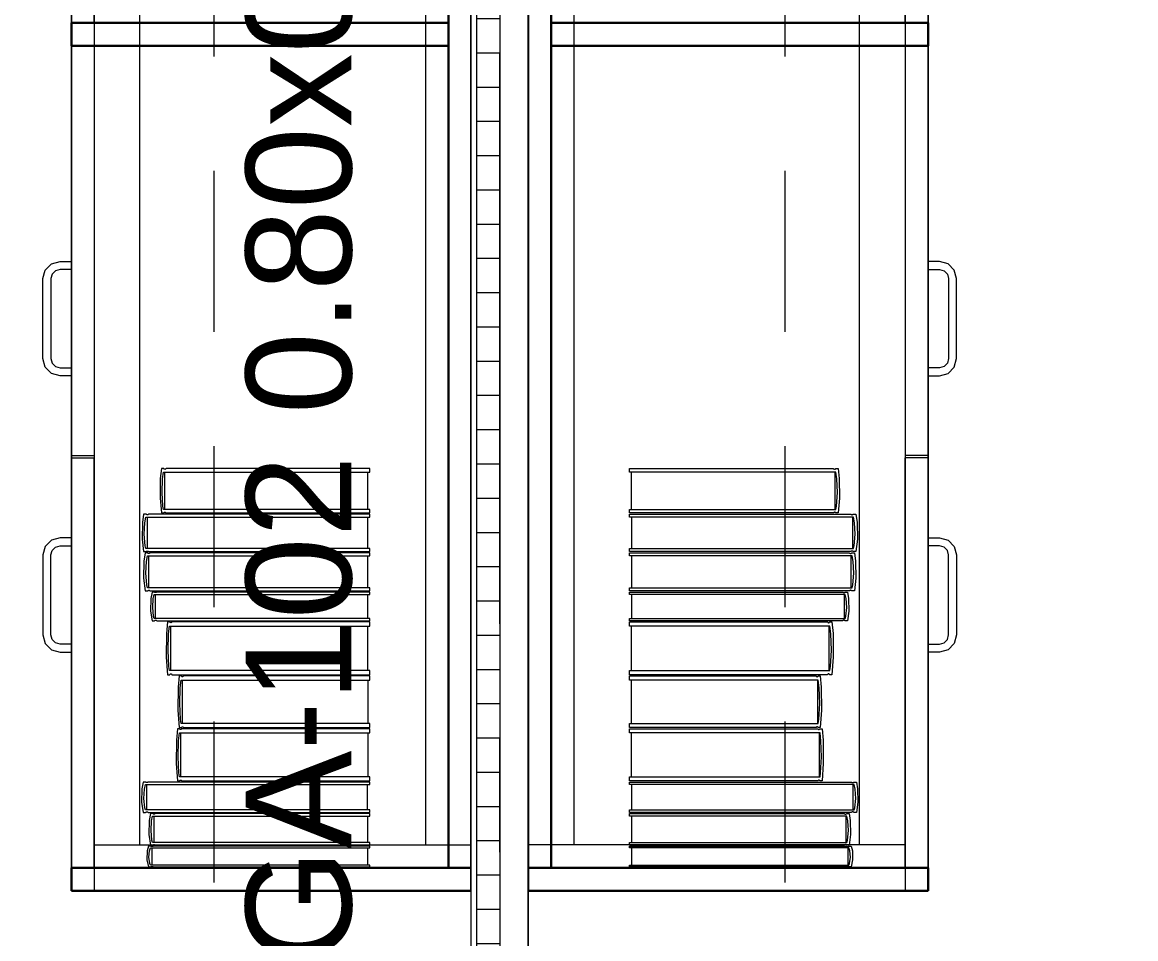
# Model space of a CAD drawing. Header units: inches. Extents: x -19 to 5698, y -728 to 92.
# Drawn here: x 399.902 to 400.877, y 8.374 to 9.177 of the extents above; entities that cross this region are included whole.
import ezdxf

# ---------------------------------------------------------------- set-up
doc = ezdxf.new("R2010")
doc.units = ezdxf.units.IN
doc.header["$MEASUREMENT"] = 0
doc.set_wipeout_variables(frame=1)
for name, pattern in [('Hidden Line', [0.195611, 0.141111, -0.0545]), ('Punto & Raya', [0.65, 0.5, -0.075, 0, -0.075]), ('Wipeout_Contour', [1, 0, -1])]:
    doc.linetypes.add(name, pattern=pattern)
doc.layers.get('0').update_dxf_attribs({"color": 61})
for name, color, linetype in [('02 _ ARQ _ ALB _ Ejes Generales', 251, 'Continuous'), ('02 _ ARQ _ ZON _ Espacio.3D', 7, 'Continuous'), ('08 _ STR _ EXT _ 09 Vigas', 251, 'Continuous'), ('Acabado - Muros', 7, 'Continuous'), ('Interior - Mobiliario', 7, 'Continuous'), ('Notas - Etiquetas', 7, 'Continuous')]:
    doc.layers.add(name, color=color, linetype=linetype)
doc.styles.add('Estilo_Generado_4', font='swisse.ttf')
doc.dimstyles.new('Estilo_Generado__8', dxfattribs={"dimtxt": 0.18, "dimasz": 0.0912, "dimexe": 0.18, "dimexo": 0.0625, "dimgap": 0, "dimtad": 0, "dimtih": 1, "dimtoh": 1, "dimdec": 4, "dimzin": 0, "dimdsep": 46, "dimcen": 0.09, "dimadec": 0, "dimazin": 0, "dimtfac": 1, "dimtdec": 4, "dimtmove": 0, "dimatfit": 3, "dimldrblk": 'ARROWHEAD_5', "dimfxl": 1, "dimtolj": 1, "dimtzin": 0, "dimarcsym": 0})

# ---------------------------------------------------------------- blocks, each defined once
blk = doc.blocks.new('ARROWHEAD_5')
at = {"linetype": 'Continuous', "lineweight": 0}
blk.add_hatch(color=0, dxfattribs=at).paths.add_polyline_path([(-1, 0.2679), (0, 0), (-1, -0.2679)])
at = {"color": 0, "linetype": 'Continuous', "lineweight": 0}
blk.add_line((0, 0), (-1, 0), dxfattribs=at)

msp = doc.modelspace()

# ---------------------------------------------------------------- linework, layer by layer
at = {"layer": '02 _ ARQ _ ZON _ Espacio.3D', "color": 254, "linetype": 'Continuous', "lineweight": 0, "flags": 128}
for points in [[(400.07004, 7.35094), (400.07006, 8.1), (400.29503, 8.1), (400.29503, 16.5), (400.07006, 16.5), (400.07003, 17.35), (394.17005, 17.3498), (394.17005, 16.90015), (393.57006, 16.9), (393.57005, 16.29989), (393.12005, 16.29989), (393.12005, 15.4), (394.32004, 15.4), (394.32008, 7.7), (396.82566, 7.70001), (396.82566, 7.35)], [(407.07006, 7.7), (407.06968, 17.15), (400.57006, 17.15), (400.57006, 16.5), (400.34503, 16.5), (400.34503, 8.1), (400.57006, 8.1), (400.57006, 7.7), (400.97006, 7.7), (400.97004, 7.35094), (406.87006, 7.35), (406.87006, 7.7)]]:
    msp.add_lwpolyline(points, close=True, dxfattribs=at)
at = {"layer": 'Interior - Mobiliario', "color": 175, "linetype": 'Continuous', "lineweight": 13}
for p, q in [((399.96503, 9.89623), (399.96503, 8.43623)), ((400.27503, 8.43623), (400.27503, 9.89623)), ((400.36503, 8.43623), (400.36503, 9.89623)), ((400.67503, 9.89623), (400.67503, 8.43623)), ((399.92003, 8.95223), (399.92204, 8.95973)), ((399.92204, 8.95973), (399.92753, 8.96522)), ((399.92753, 8.96522), (399.93503, 8.96723)), ((399.93103, 8.95915), (399.9281, 8.95623)), ((399.93503, 8.96023), (399.93103, 8.95915)), ((399.93503, 8.96723), (399.94503, 8.96723)), ((399.94503, 8.96023), (399.93503, 8.96023)), ((399.94503, 8.96723), (399.94503, 8.96023)), ((400.70503, 8.96723), (400.69503, 8.96723)), ((400.69503, 8.96723), (400.69503, 8.96023)), ((400.69503, 8.96023), (400.70503, 8.96023)), ((400.71253, 8.96522), (400.70503, 8.96723)), ((400.70503, 8.96023), (400.70903, 8.95915)), ((400.70903, 8.95915), (400.71196, 8.95623)), ((400.71802, 8.95973), (400.71253, 8.96522)), ((400.72003, 8.95223), (400.71802, 8.95973)), ((399.92003, 8.88223), (399.92003, 8.95223)), ((399.9281, 8.95623), (399.92703, 8.95223)), ((399.92703, 8.95223), (399.92703, 8.88223)), ((400.71196, 8.95623), (400.71303, 8.95223)), ((400.71303, 8.95223), (400.71303, 8.88223)), ((400.72003, 8.88223), (400.72003, 8.95223)), ((399.92204, 8.87473), (399.92003, 8.88223)), ((399.92703, 8.88223), (399.9281, 8.87823)), ((400.71303, 8.88223), (400.71196, 8.87823)), ((400.71802, 8.87473), (400.72003, 8.88223)), ((399.92753, 8.86924), (399.92204, 8.87473)), ((399.9281, 8.87823), (399.93103, 8.8753)), ((399.93103, 8.8753), (399.93503, 8.87423)), ((399.93503, 8.87423), (399.94503, 8.87423)), ((399.94503, 8.87423), (399.94503, 8.86723)), ((400.70503, 8.87423), (400.69503, 8.87423)), ((400.69503, 8.87423), (400.69503, 8.86723)), ((400.70903, 8.8753), (400.70503, 8.87423)), ((400.71196, 8.87823), (400.70903, 8.8753)), ((400.71253, 8.86924), (400.71802, 8.87473)), ((399.93503, 8.86723), (399.92753, 8.86924)), ((399.94503, 8.86723), (399.93503, 8.86723)), ((400.69503, 8.86723), (400.70503, 8.86723)), ((400.70503, 8.86723), (400.71253, 8.86924)), ((399.94503, 8.79723), (399.96503, 8.79723)), ((399.94503, 8.79523), (399.96503, 8.79523)), ((400.69503, 8.79723), (400.67503, 8.79723)), ((400.69503, 8.79523), (400.67503, 8.79523)), ((400.02385, 8.78585), (400.02285, 8.77732)), ((400.02583, 8.78585), (400.02385, 8.78585)), ((400.02593, 8.7857), (400.02583, 8.78585)), ((400.02616, 8.78546), (400.02593, 8.7857)), ((400.02641, 8.7853), (400.02616, 8.78546)), ((400.02668, 8.78521), (400.02641, 8.7853)), ((400.02695, 8.7852), (400.02668, 8.78521)), ((400.02721, 8.78527), (400.02695, 8.7852)), ((400.02747, 8.78542), (400.02721, 8.78527)), ((400.0277, 8.78564), (400.02747, 8.78542)), ((400.02785, 8.78585), (400.0277, 8.78564)), ((400.20638, 8.78585), (400.02785, 8.78585)), ((400.20638, 8.78274), (400.20638, 8.78585)), ((400.43369, 8.78274), (400.43369, 8.78585)), ((400.43369, 8.78585), (400.61222, 8.78585)), ((400.61222, 8.78585), (400.61237, 8.78564)), ((400.61237, 8.78564), (400.6126, 8.78542)), ((400.6126, 8.78542), (400.61286, 8.78527)), ((400.61286, 8.78527), (400.61312, 8.7852)), ((400.61312, 8.7852), (400.61339, 8.78521)), ((400.61339, 8.78521), (400.61365, 8.7853)), ((400.61365, 8.7853), (400.61391, 8.78546)), ((400.61391, 8.78546), (400.61414, 8.7857)), ((400.61414, 8.7857), (400.61424, 8.78585)), ((400.61424, 8.78585), (400.61622, 8.78585)), ((400.61622, 8.78585), (400.61722, 8.77732)), ((400.02285, 8.77732), (400.02262, 8.75994)), ((400.02437, 8.76495), (400.02483, 8.77692)), ((400.02483, 8.77692), (400.02567, 8.78274)), ((400.02567, 8.78274), (400.20638, 8.78274)), ((400.02658, 8.78274), (400.02658, 8.75009)), ((400.20455, 8.75009), (400.20455, 8.78274)), ((400.6144, 8.78274), (400.43369, 8.78274)), ((400.43552, 8.75009), (400.43552, 8.78274)), ((400.61348, 8.78274), (400.61348, 8.75009)), ((400.61524, 8.77692), (400.6144, 8.78274)), ((400.6157, 8.76495), (400.61524, 8.77692)), ((400.61722, 8.77732), (400.61745, 8.75994)), ((400.02513, 8.75304), (400.02437, 8.76495)), ((400.61494, 8.75304), (400.6157, 8.76495)), ((400.02262, 8.75994), (400.02385, 8.74698)), ((400.61745, 8.75994), (400.61622, 8.74698)), ((400.00826, 8.74598), (400.00718, 8.73877)), ((400.01042, 8.74598), (400.00826, 8.74598)), ((400.01053, 8.74585), (400.01042, 8.74598)), ((400.01078, 8.74565), (400.01053, 8.74585)), ((400.01105, 8.74551), (400.01078, 8.74565)), ((400.01134, 8.74544), (400.01105, 8.74551)), ((400.01163, 8.74543), (400.01134, 8.74544)), ((400.01192, 8.74549), (400.01163, 8.74543)), ((400.01219, 8.74561), (400.01192, 8.74549)), ((400.01245, 8.7458), (400.01219, 8.74561)), ((400.01261, 8.74598), (400.01245, 8.7458)), ((400.20638, 8.74598), (400.01261, 8.74598)), ((400.02385, 8.74698), (400.02583, 8.74698)), ((400.02567, 8.75009), (400.02513, 8.75304)), ((400.20638, 8.75009), (400.02567, 8.75009)), ((400.02583, 8.74698), (400.02598, 8.74719)), ((400.02598, 8.74719), (400.02622, 8.74741)), ((400.02622, 8.74741), (400.02647, 8.74756)), ((400.02647, 8.74756), (400.02674, 8.74763)), ((400.02674, 8.74763), (400.027, 8.74762)), ((400.027, 8.74762), (400.02727, 8.74753)), ((400.02727, 8.74753), (400.02752, 8.74736)), ((400.02752, 8.74736), (400.02775, 8.74713)), ((400.02775, 8.74713), (400.02785, 8.74698)), ((400.02785, 8.74698), (400.20638, 8.74698)), ((400.20638, 8.74698), (400.20638, 8.75009)), ((400.20638, 8.74335), (400.20638, 8.74598)), ((400.43369, 8.74698), (400.43369, 8.75009)), ((400.43369, 8.75009), (400.6144, 8.75009)), ((400.61222, 8.74698), (400.43369, 8.74698)), ((400.43369, 8.74335), (400.43369, 8.74598)), ((400.43369, 8.74598), (400.62745, 8.74598)), ((400.61232, 8.74713), (400.61222, 8.74698)), ((400.61255, 8.74736), (400.61232, 8.74713)), ((400.6128, 8.74753), (400.61255, 8.74736)), ((400.61306, 8.74762), (400.6128, 8.74753)), ((400.61333, 8.74763), (400.61306, 8.74762)), ((400.6136, 8.74756), (400.61333, 8.74763)), ((400.61385, 8.74741), (400.6136, 8.74756)), ((400.61409, 8.74719), (400.61385, 8.74741)), ((400.61424, 8.74698), (400.61409, 8.74719)), ((400.61622, 8.74698), (400.61424, 8.74698)), ((400.6144, 8.75009), (400.61494, 8.75304)), ((400.62745, 8.74598), (400.62762, 8.7458)), ((400.62762, 8.7458), (400.62787, 8.74561)), ((400.62787, 8.74561), (400.62815, 8.74549)), ((400.62815, 8.74549), (400.62844, 8.74543)), ((400.62844, 8.74543), (400.62873, 8.74544)), ((400.62873, 8.74544), (400.62902, 8.74551)), ((400.62902, 8.74551), (400.62929, 8.74565)), ((400.62929, 8.74565), (400.62954, 8.74585)), ((400.62954, 8.74585), (400.62965, 8.74598)), ((400.62965, 8.74598), (400.6318, 8.74598)), ((400.6318, 8.74598), (400.63289, 8.73877)), ((400.00718, 8.73877), (400.00693, 8.72407)), ((400.00883, 8.72831), (400.00934, 8.73843)), ((400.00934, 8.73843), (400.01025, 8.74335)), ((400.01025, 8.74335), (400.20638, 8.74335)), ((400.01124, 8.74335), (400.01124, 8.71574)), ((400.2044, 8.71574), (400.2044, 8.74335)), ((400.62982, 8.74335), (400.43369, 8.74335)), ((400.43567, 8.71574), (400.43567, 8.74335)), ((400.62883, 8.74335), (400.62883, 8.71574)), ((400.63073, 8.73843), (400.62982, 8.74335)), ((400.63124, 8.72831), (400.63073, 8.73843)), ((400.63289, 8.73877), (400.63313, 8.72407)), ((399.93503, 8.72523), (399.92753, 8.72322)), ((399.94503, 8.72523), (399.93503, 8.72523)), ((399.94503, 8.71823), (399.94503, 8.72523)), ((400.00966, 8.71823), (400.00883, 8.72831)), ((400.63041, 8.71823), (400.63124, 8.72831)), ((400.69503, 8.72523), (400.70503, 8.72523)), ((400.69503, 8.71823), (400.69503, 8.72523)), ((400.70503, 8.72523), (400.71253, 8.72322)), ((399.92204, 8.71773), (399.92003, 8.71023)), ((399.92753, 8.72322), (399.92204, 8.71773)), ((399.9281, 8.71423), (399.93103, 8.71715)), ((399.93103, 8.71715), (399.93503, 8.71823)), ((399.93503, 8.71823), (399.94503, 8.71823)), ((400.00693, 8.72407), (400.00826, 8.71311)), ((400.01025, 8.71574), (400.00966, 8.71823)), ((400.20638, 8.71574), (400.01025, 8.71574)), ((400.20638, 8.71311), (400.20638, 8.71574)), ((400.43369, 8.71311), (400.43369, 8.71574)), ((400.43369, 8.71574), (400.62982, 8.71574)), ((400.62982, 8.71574), (400.63041, 8.71823)), ((400.63313, 8.72407), (400.6318, 8.71311)), ((400.70503, 8.71823), (400.69503, 8.71823)), ((400.70903, 8.71715), (400.70503, 8.71823)), ((400.71196, 8.71423), (400.70903, 8.71715)), ((400.71253, 8.72322), (400.71802, 8.71773)), ((400.71802, 8.71773), (400.72003, 8.71023)), ((399.92003, 8.71023), (399.92003, 8.64023)), ((399.92703, 8.71023), (399.9281, 8.71423)), ((399.92703, 8.64023), (399.92703, 8.71023)), ((400.00826, 8.71311), (400.01042, 8.71311)), ((400.00957, 8.71211), (400.0085, 8.70478)), ((400.01171, 8.71211), (400.00957, 8.71211)), ((400.01042, 8.71311), (400.01058, 8.71328)), ((400.01058, 8.71328), (400.01084, 8.71347)), ((400.01064, 8.70444), (400.01154, 8.70944)), ((400.01084, 8.71347), (400.01111, 8.7136)), ((400.01111, 8.7136), (400.0114, 8.71366)), ((400.0114, 8.71366), (400.01169, 8.71365)), ((400.01154, 8.70944), (400.20638, 8.70944)), ((400.01169, 8.71365), (400.01198, 8.71358)), ((400.01182, 8.71198), (400.01171, 8.71211)), ((400.01207, 8.71178), (400.01182, 8.71198)), ((400.01198, 8.71358), (400.01225, 8.71344)), ((400.01234, 8.71163), (400.01207, 8.71178)), ((400.01225, 8.71344), (400.0125, 8.71324)), ((400.01263, 8.71156), (400.01234, 8.71163)), ((400.0125, 8.71324), (400.01261, 8.71311)), ((400.01253, 8.70944), (400.01253, 8.68138)), ((400.01261, 8.71311), (400.20638, 8.71311)), ((400.01292, 8.71155), (400.01263, 8.71156)), ((400.0132, 8.71161), (400.01292, 8.71155)), ((400.01348, 8.71174), (400.0132, 8.71161)), ((400.01373, 8.71193), (400.01348, 8.71174)), ((400.01389, 8.71211), (400.01373, 8.71193)), ((400.20638, 8.71211), (400.01389, 8.71211)), ((400.20441, 8.68138), (400.20441, 8.70944)), ((400.20638, 8.70944), (400.20638, 8.71211)), ((400.62745, 8.71311), (400.43369, 8.71311)), ((400.43369, 8.70944), (400.43369, 8.71211)), ((400.43369, 8.71211), (400.62617, 8.71211)), ((400.62852, 8.70944), (400.43369, 8.70944)), ((400.43566, 8.68138), (400.43566, 8.70944)), ((400.62617, 8.71211), (400.62634, 8.71193)), ((400.62634, 8.71193), (400.62659, 8.71174)), ((400.62659, 8.71174), (400.62686, 8.71161)), ((400.62686, 8.71161), (400.62715, 8.71155)), ((400.62715, 8.71155), (400.62744, 8.71156)), ((400.62744, 8.71156), (400.62772, 8.71163)), ((400.62756, 8.71324), (400.62745, 8.71311)), ((400.62754, 8.70944), (400.62754, 8.68138)), ((400.62781, 8.71344), (400.62756, 8.71324)), ((400.62772, 8.71163), (400.628, 8.71178)), ((400.62809, 8.71358), (400.62781, 8.71344)), ((400.628, 8.71178), (400.62824, 8.71198)), ((400.62837, 8.71365), (400.62809, 8.71358)), ((400.62824, 8.71198), (400.62835, 8.71211)), ((400.62835, 8.71211), (400.63049, 8.71211)), ((400.62867, 8.71366), (400.62837, 8.71365)), ((400.62943, 8.70444), (400.62852, 8.70944)), ((400.62895, 8.7136), (400.62867, 8.71366)), ((400.62923, 8.71347), (400.62895, 8.7136)), ((400.62949, 8.71328), (400.62923, 8.71347)), ((400.62965, 8.71311), (400.62949, 8.71328)), ((400.6318, 8.71311), (400.62965, 8.71311)), ((400.63049, 8.71211), (400.63157, 8.70478)), ((400.71303, 8.71023), (400.71196, 8.71423)), ((400.71303, 8.64023), (400.71303, 8.71023)), ((400.72003, 8.71023), (400.72003, 8.64023)), ((400.0085, 8.70478), (400.00825, 8.68985)), ((400.01014, 8.69416), (400.01064, 8.70444)), ((400.62993, 8.69416), (400.62943, 8.70444)), ((400.63157, 8.70478), (400.63181, 8.68985)), ((400.00825, 8.68985), (400.00957, 8.67871)), ((400.01096, 8.68392), (400.01014, 8.69416)), ((400.62911, 8.68392), (400.62993, 8.69416)), ((400.63181, 8.68985), (400.63049, 8.67871)), ((400.00957, 8.67871), (400.01171, 8.67871)), ((400.01154, 8.68138), (400.01096, 8.68392)), ((400.20638, 8.68138), (400.01154, 8.68138)), ((400.01171, 8.67871), (400.01188, 8.67889)), ((400.01188, 8.67889), (400.01213, 8.67908)), ((400.01213, 8.67908), (400.0124, 8.67921)), ((400.0124, 8.67921), (400.01269, 8.67927)), ((400.01269, 8.67927), (400.01298, 8.67926)), ((400.01298, 8.67926), (400.01327, 8.67919)), ((400.01327, 8.67919), (400.01354, 8.67905)), ((400.01354, 8.67905), (400.01378, 8.67884)), ((400.01378, 8.67884), (400.01389, 8.67871)), ((400.01389, 8.67871), (400.20638, 8.67871)), ((400.01562, 8.67771), (400.01457, 8.67222)), ((400.01769, 8.67771), (400.01562, 8.67771)), ((400.0178, 8.67762), (400.01769, 8.67771)), ((400.01804, 8.67746), (400.0178, 8.67762)), ((400.0183, 8.67736), (400.01804, 8.67746)), ((400.01858, 8.6773), (400.0183, 8.67736)), ((400.01886, 8.67729), (400.01858, 8.6773)), ((400.01914, 8.67734), (400.01886, 8.67729)), ((400.0194, 8.67744), (400.01914, 8.67734)), ((400.01965, 8.67758), (400.0194, 8.67744)), ((400.0198, 8.67771), (400.01965, 8.67758)), ((400.20638, 8.67771), (400.0198, 8.67771)), ((400.20638, 8.67871), (400.20638, 8.68138)), ((400.20638, 8.67571), (400.20638, 8.67771)), ((400.43369, 8.67871), (400.43369, 8.68138)), ((400.43369, 8.68138), (400.62852, 8.68138)), ((400.62617, 8.67871), (400.43369, 8.67871)), ((400.43369, 8.67571), (400.43369, 8.67771)), ((400.43369, 8.67771), (400.62026, 8.67771)), ((400.62026, 8.67771), (400.62042, 8.67758)), ((400.62042, 8.67758), (400.62067, 8.67744)), ((400.62067, 8.67744), (400.62093, 8.67734)), ((400.62093, 8.67734), (400.62121, 8.67729)), ((400.62121, 8.67729), (400.62149, 8.6773)), ((400.62149, 8.6773), (400.62177, 8.67736)), ((400.62177, 8.67736), (400.62203, 8.67746)), ((400.62203, 8.67746), (400.62227, 8.67762)), ((400.62227, 8.67762), (400.62238, 8.67771)), ((400.62238, 8.67771), (400.62445, 8.67771)), ((400.62445, 8.67771), (400.62549, 8.67222)), ((400.62628, 8.67884), (400.62617, 8.67871)), ((400.62653, 8.67905), (400.62628, 8.67884)), ((400.6268, 8.67919), (400.62653, 8.67905)), ((400.62709, 8.67926), (400.6268, 8.67919)), ((400.62738, 8.67927), (400.62709, 8.67926)), ((400.62766, 8.67921), (400.62738, 8.67927)), ((400.62794, 8.67908), (400.62766, 8.67921)), ((400.62819, 8.67889), (400.62794, 8.67908)), ((400.62835, 8.67871), (400.62819, 8.67889)), ((400.63049, 8.67871), (400.62835, 8.67871)), ((400.62852, 8.68138), (400.62911, 8.68392)), ((400.01457, 8.67222), (400.01434, 8.66101)), ((400.01616, 8.66424), (400.01665, 8.67196)), ((400.01665, 8.67196), (400.01753, 8.67571)), ((400.01753, 8.67571), (400.20638, 8.67571)), ((400.01848, 8.67571), (400.01848, 8.65466)), ((400.20447, 8.65466), (400.20447, 8.67571)), ((400.62254, 8.67571), (400.43369, 8.67571)), ((400.4356, 8.65466), (400.4356, 8.67571)), ((400.62159, 8.67571), (400.62159, 8.65466)), ((400.62342, 8.67196), (400.62254, 8.67571)), ((400.6239, 8.66424), (400.62342, 8.67196)), ((400.62549, 8.67222), (400.62573, 8.66101)), ((400.01434, 8.66101), (400.01562, 8.65265)), ((400.01696, 8.65656), (400.01616, 8.66424)), ((400.62311, 8.65656), (400.6239, 8.66424)), ((400.62573, 8.66101), (400.62445, 8.65265)), ((400.01562, 8.65265), (400.01769, 8.65265)), ((400.01753, 8.65466), (400.01696, 8.65656)), ((400.20638, 8.65466), (400.01753, 8.65466)), ((400.01769, 8.65265), (400.01785, 8.65279)), ((400.01785, 8.65279), (400.01809, 8.65293)), ((400.01809, 8.65293), (400.01836, 8.65303)), ((400.01836, 8.65303), (400.01864, 8.65307)), ((400.01864, 8.65307), (400.01892, 8.65307)), ((400.01892, 8.65307), (400.0192, 8.65301)), ((400.0192, 8.65301), (400.01946, 8.6529)), ((400.01946, 8.6529), (400.0197, 8.65275)), ((400.0197, 8.65275), (400.0198, 8.65265)), ((400.0198, 8.65265), (400.20638, 8.65265)), ((400.02918, 8.65165), (400.02821, 8.6415)), ((400.03111, 8.65165), (400.02918, 8.65165)), ((400.03014, 8.64101), (400.03095, 8.64795)), ((400.03095, 8.64795), (400.20638, 8.64795)), ((400.03121, 8.65147), (400.03111, 8.65165)), ((400.03143, 8.65119), (400.03121, 8.65147)), ((400.03167, 8.651), (400.03143, 8.65119)), ((400.03193, 8.65089), (400.03167, 8.651)), ((400.03184, 8.64795), (400.03184, 8.60905)), ((400.03219, 8.65088), (400.03193, 8.65089)), ((400.03245, 8.65096), (400.03219, 8.65088)), ((400.0327, 8.65114), (400.03245, 8.65096)), ((400.03293, 8.65141), (400.0327, 8.65114)), ((400.03307, 8.65165), (400.03293, 8.65141)), ((400.20638, 8.65165), (400.03307, 8.65165)), ((400.2046, 8.60905), (400.2046, 8.64795)), ((400.20638, 8.65265), (400.20638, 8.65466)), ((400.20638, 8.64795), (400.20638, 8.65165)), ((400.43369, 8.65265), (400.43369, 8.65466)), ((400.43369, 8.65466), (400.62254, 8.65466)), ((400.62026, 8.65265), (400.43369, 8.65265)), ((400.43369, 8.64795), (400.43369, 8.65165)), ((400.43369, 8.65165), (400.607, 8.65165)), ((400.60911, 8.64795), (400.43369, 8.64795)), ((400.43546, 8.60905), (400.43546, 8.64795)), ((400.607, 8.65165), (400.60714, 8.65141)), ((400.60714, 8.65141), (400.60737, 8.65114)), ((400.60737, 8.65114), (400.60762, 8.65096)), ((400.60762, 8.65096), (400.60788, 8.65088)), ((400.60788, 8.65088), (400.60814, 8.65089)), ((400.60814, 8.65089), (400.60839, 8.651)), ((400.60823, 8.64795), (400.60823, 8.60905)), ((400.60839, 8.651), (400.60864, 8.65119)), ((400.60864, 8.65119), (400.60886, 8.65147)), ((400.60886, 8.65147), (400.60896, 8.65165)), ((400.60896, 8.65165), (400.61089, 8.65165)), ((400.60993, 8.64101), (400.60911, 8.64795)), ((400.61089, 8.65165), (400.61185, 8.6415)), ((400.62037, 8.65275), (400.62026, 8.65265)), ((400.62061, 8.6529), (400.62037, 8.65275)), ((400.62087, 8.65301), (400.62061, 8.6529)), ((400.62115, 8.65307), (400.62087, 8.65301)), ((400.62143, 8.65307), (400.62115, 8.65307)), ((400.62171, 8.65303), (400.62143, 8.65307)), ((400.62197, 8.65293), (400.62171, 8.65303)), ((400.62222, 8.65279), (400.62197, 8.65293)), ((400.62238, 8.65265), (400.62222, 8.65279)), ((400.62445, 8.65265), (400.62238, 8.65265)), ((400.62254, 8.65466), (400.62311, 8.65656)), ((399.92003, 8.64023), (399.92204, 8.63273)), ((399.9281, 8.63623), (399.92703, 8.64023)), ((400.02821, 8.6415), (400.02799, 8.62079)), ((400.02969, 8.62676), (400.03014, 8.64101)), ((400.61038, 8.62676), (400.60993, 8.64101)), ((400.61185, 8.6415), (400.61207, 8.62079)), ((400.71196, 8.63623), (400.71303, 8.64023)), ((400.72003, 8.64023), (400.71802, 8.63273)), ((399.92204, 8.63273), (399.92753, 8.62724)), ((399.93103, 8.6333), (399.9281, 8.63623)), ((399.93503, 8.63223), (399.93103, 8.6333)), ((399.94503, 8.63223), (399.93503, 8.63223)), ((399.94503, 8.62523), (399.94503, 8.63223)), ((400.69503, 8.63223), (400.70503, 8.63223)), ((400.69503, 8.62523), (400.69503, 8.63223)), ((400.70503, 8.63223), (400.70903, 8.6333)), ((400.70903, 8.6333), (400.71196, 8.63623)), ((400.71802, 8.63273), (400.71253, 8.62724)), ((399.92753, 8.62724), (399.93503, 8.62523)), ((399.93503, 8.62523), (399.94503, 8.62523)), ((400.02799, 8.62079), (400.02918, 8.60535)), ((400.03043, 8.61256), (400.02969, 8.62676)), ((400.60964, 8.61256), (400.61038, 8.62676)), ((400.61207, 8.62079), (400.61089, 8.60535)), ((400.70503, 8.62523), (400.69503, 8.62523)), ((400.71253, 8.62724), (400.70503, 8.62523)), ((400.03095, 8.60905), (400.03043, 8.61256)), ((400.20638, 8.60905), (400.03095, 8.60905)), ((400.20638, 8.60535), (400.20638, 8.60905)), ((400.43369, 8.60535), (400.43369, 8.60905)), ((400.43369, 8.60905), (400.60911, 8.60905)), ((400.60911, 8.60905), (400.60964, 8.61256)), ((400.02918, 8.60535), (400.03111, 8.60535)), ((400.03111, 8.60535), (400.03125, 8.60559)), ((400.03125, 8.60559), (400.03148, 8.60586)), ((400.03148, 8.60586), (400.03173, 8.60603)), ((400.03173, 8.60603), (400.03199, 8.60612)), ((400.03199, 8.60612), (400.03225, 8.60611)), ((400.03225, 8.60611), (400.03251, 8.606)), ((400.03251, 8.606), (400.03275, 8.60581)), ((400.03275, 8.60581), (400.03297, 8.60553)), ((400.03297, 8.60553), (400.03307, 8.60535)), ((400.03307, 8.60535), (400.20638, 8.60535)), ((400.03945, 8.60435), (400.03854, 8.59441)), ((400.04127, 8.60435), (400.03945, 8.60435)), ((400.04036, 8.59394), (400.04112, 8.60072)), ((400.04112, 8.60072), (400.20638, 8.60072)), ((400.04136, 8.60417), (400.04127, 8.60435)), ((400.04157, 8.60389), (400.04136, 8.60417)), ((400.0418, 8.6037), (400.04157, 8.60389)), ((400.04204, 8.6036), (400.0418, 8.6037)), ((400.04196, 8.60072), (400.04196, 8.56268)), ((400.04229, 8.60359), (400.04204, 8.6036)), ((400.04253, 8.60367), (400.04229, 8.60359)), ((400.04277, 8.60384), (400.04253, 8.60367)), ((400.04298, 8.6041), (400.04277, 8.60384)), ((400.04312, 8.60435), (400.04298, 8.6041)), ((400.20638, 8.60435), (400.04312, 8.60435)), ((400.20471, 8.56268), (400.20471, 8.60072)), ((400.20638, 8.60072), (400.20638, 8.60435)), ((400.607, 8.60535), (400.43369, 8.60535)), ((400.43369, 8.60072), (400.43369, 8.60435)), ((400.43369, 8.60435), (400.59695, 8.60435)), ((400.59894, 8.60072), (400.43369, 8.60072)), ((400.43536, 8.56268), (400.43536, 8.60072)), ((400.59695, 8.60435), (400.59709, 8.6041)), ((400.59709, 8.6041), (400.5973, 8.60384)), ((400.5973, 8.60384), (400.59753, 8.60367)), ((400.59753, 8.60367), (400.59778, 8.60359)), ((400.59778, 8.60359), (400.59802, 8.6036)), ((400.59802, 8.6036), (400.59827, 8.6037)), ((400.59811, 8.60072), (400.59811, 8.56268)), ((400.59827, 8.6037), (400.59849, 8.60389)), ((400.59849, 8.60389), (400.59871, 8.60417)), ((400.59871, 8.60417), (400.5988, 8.60435)), ((400.5988, 8.60435), (400.60061, 8.60435)), ((400.59971, 8.59394), (400.59894, 8.60072)), ((400.60061, 8.60435), (400.60153, 8.59441)), ((400.60709, 8.60553), (400.607, 8.60535)), ((400.60732, 8.60581), (400.60709, 8.60553)), ((400.60756, 8.606), (400.60732, 8.60581)), ((400.60782, 8.60611), (400.60756, 8.606)), ((400.60808, 8.60612), (400.60782, 8.60611)), ((400.60834, 8.60603), (400.60808, 8.60612)), ((400.60858, 8.60586), (400.60834, 8.60603)), ((400.60881, 8.60559), (400.60858, 8.60586)), ((400.60896, 8.60535), (400.60881, 8.60559)), ((400.61089, 8.60535), (400.60896, 8.60535)), ((400.03854, 8.59441), (400.03833, 8.57416)), ((400.03993, 8.58), (400.04036, 8.59394)), ((400.60014, 8.58), (400.59971, 8.59394)), ((400.60153, 8.59441), (400.60173, 8.57416)), ((400.04063, 8.56612), (400.03993, 8.58)), ((400.59944, 8.56612), (400.60014, 8.58)), ((400.03833, 8.57416), (400.03945, 8.55906)), ((400.60173, 8.57416), (400.60061, 8.55906)), ((400.04112, 8.56268), (400.04063, 8.56612)), ((400.20638, 8.56268), (400.04112, 8.56268)), ((400.04127, 8.55906), (400.04141, 8.5593)), ((400.04141, 8.5593), (400.04162, 8.55956)), ((400.04162, 8.55956), (400.04185, 8.55973)), ((400.04185, 8.55973), (400.0421, 8.55982)), ((400.0421, 8.55982), (400.04234, 8.55981)), ((400.04234, 8.55981), (400.04259, 8.5597)), ((400.04259, 8.5597), (400.04281, 8.55951)), ((400.04281, 8.55951), (400.04302, 8.55924)), ((400.20638, 8.55906), (400.20638, 8.56268)), ((400.43369, 8.55906), (400.43369, 8.56268)), ((400.43369, 8.56268), (400.59894, 8.56268)), ((400.59725, 8.55951), (400.59704, 8.55924)), ((400.59748, 8.5597), (400.59725, 8.55951)), ((400.59772, 8.55981), (400.59748, 8.5597)), ((400.59797, 8.55982), (400.59772, 8.55981)), ((400.59821, 8.55973), (400.59797, 8.55982)), ((400.59845, 8.55956), (400.59821, 8.55973)), ((400.59866, 8.5593), (400.59845, 8.55956)), ((400.5988, 8.55906), (400.59866, 8.5593)), ((400.59894, 8.56268), (400.59944, 8.56612)), ((400.03789, 8.55806), (400.03696, 8.54803)), ((400.03972, 8.55806), (400.03789, 8.55806)), ((400.0388, 8.54755), (400.03957, 8.5544)), ((400.03945, 8.55906), (400.04127, 8.55906)), ((400.03957, 8.5544), (400.20638, 8.5544)), ((400.03981, 8.55788), (400.03972, 8.55806)), ((400.04002, 8.55761), (400.03981, 8.55788)), ((400.04026, 8.55741), (400.04002, 8.55761)), ((400.0405, 8.55731), (400.04026, 8.55741)), ((400.04041, 8.5544), (400.04041, 8.51599)), ((400.04075, 8.5573), (400.0405, 8.55731)), ((400.04099, 8.55738), (400.04075, 8.5573)), ((400.04123, 8.55755), (400.04099, 8.55738)), ((400.04145, 8.55782), (400.04123, 8.55755)), ((400.04158, 8.55806), (400.04145, 8.55782)), ((400.20638, 8.55806), (400.04158, 8.55806)), ((400.04302, 8.55924), (400.04312, 8.55906)), ((400.04312, 8.55906), (400.20638, 8.55906)), ((400.20469, 8.51599), (400.20469, 8.5544)), ((400.20638, 8.5544), (400.20638, 8.55806)), ((400.59695, 8.55906), (400.43369, 8.55906)), ((400.43369, 8.5544), (400.43369, 8.55806)), ((400.43369, 8.55806), (400.59848, 8.55806)), ((400.6005, 8.5544), (400.43369, 8.5544)), ((400.43538, 8.51599), (400.43538, 8.5544)), ((400.59704, 8.55924), (400.59695, 8.55906)), ((400.59848, 8.55806), (400.59862, 8.55782)), ((400.59862, 8.55782), (400.59884, 8.55755)), ((400.60061, 8.55906), (400.5988, 8.55906)), ((400.59884, 8.55755), (400.59907, 8.55738)), ((400.59907, 8.55738), (400.59932, 8.5573)), ((400.59932, 8.5573), (400.59957, 8.55731)), ((400.59957, 8.55731), (400.59981, 8.55741)), ((400.59965, 8.5544), (400.59965, 8.51599)), ((400.59981, 8.55741), (400.60004, 8.55761)), ((400.60004, 8.55761), (400.60026, 8.55788)), ((400.60026, 8.55788), (400.60035, 8.55806)), ((400.60035, 8.55806), (400.60218, 8.55806)), ((400.60127, 8.54755), (400.6005, 8.5544)), ((400.60218, 8.55806), (400.6031, 8.54803)), ((400.03696, 8.54803), (400.03675, 8.52758)), ((400.03837, 8.53348), (400.0388, 8.54755)), ((400.6017, 8.53348), (400.60127, 8.54755)), ((400.6031, 8.54803), (400.60331, 8.52758)), ((400.03907, 8.51946), (400.03837, 8.53348)), ((400.601, 8.51946), (400.6017, 8.53348)), ((400.03675, 8.52758), (400.03789, 8.51233)), ((400.60331, 8.52758), (400.60218, 8.51233)), ((400.0078, 8.51133), (400.00671, 8.50551)), ((400.00996, 8.51133), (400.0078, 8.51133)), ((400.01007, 8.51123), (400.00996, 8.51133)), ((400.01032, 8.51107), (400.01007, 8.51123)), ((400.01059, 8.51096), (400.01032, 8.51107)), ((400.01088, 8.5109), (400.01059, 8.51096)), ((400.01117, 8.51089), (400.01088, 8.5109)), ((400.01146, 8.51094), (400.01117, 8.51089)), ((400.01174, 8.51104), (400.01146, 8.51094)), ((400.012, 8.51119), (400.01174, 8.51104)), ((400.01216, 8.51133), (400.012, 8.51119)), ((400.20638, 8.51133), (400.01216, 8.51133)), ((400.03789, 8.51233), (400.03972, 8.51233)), ((400.03957, 8.51599), (400.03907, 8.51946)), ((400.20638, 8.51599), (400.03957, 8.51599)), ((400.03972, 8.51233), (400.03986, 8.51258)), ((400.03986, 8.51258), (400.04007, 8.51284)), ((400.04007, 8.51284), (400.04031, 8.51301)), ((400.04031, 8.51301), (400.04055, 8.5131)), ((400.04055, 8.5131), (400.0408, 8.51309)), ((400.0408, 8.51309), (400.04105, 8.51298)), ((400.04105, 8.51298), (400.04128, 8.51279)), ((400.04128, 8.51279), (400.04149, 8.51251)), ((400.04149, 8.51251), (400.04158, 8.51233)), ((400.04158, 8.51233), (400.20638, 8.51233)), ((400.20638, 8.51233), (400.20638, 8.51599)), ((400.20638, 8.50921), (400.20638, 8.51133)), ((400.43369, 8.51233), (400.43369, 8.51599)), ((400.43369, 8.51599), (400.6005, 8.51599)), ((400.59848, 8.51233), (400.43369, 8.51233)), ((400.43369, 8.50921), (400.43369, 8.51133)), ((400.43369, 8.51133), (400.62791, 8.51133)), ((400.59858, 8.51251), (400.59848, 8.51233)), ((400.59879, 8.51279), (400.59858, 8.51251)), ((400.59902, 8.51298), (400.59879, 8.51279)), ((400.59927, 8.51309), (400.59902, 8.51298)), ((400.59951, 8.5131), (400.59927, 8.51309)), ((400.59976, 8.51301), (400.59951, 8.5131)), ((400.59999, 8.51284), (400.59976, 8.51301)), ((400.60021, 8.51258), (400.59999, 8.51284)), ((400.60035, 8.51233), (400.60021, 8.51258)), ((400.60218, 8.51233), (400.60035, 8.51233)), ((400.6005, 8.51599), (400.601, 8.51946)), ((400.62791, 8.51133), (400.62807, 8.51119)), ((400.62807, 8.51119), (400.62833, 8.51104)), ((400.62833, 8.51104), (400.6286, 8.51094)), ((400.6286, 8.51094), (400.62889, 8.51089)), ((400.62889, 8.51089), (400.62919, 8.5109)), ((400.62919, 8.5109), (400.62947, 8.51096)), ((400.62947, 8.51096), (400.62975, 8.51107)), ((400.62975, 8.51107), (400.63, 8.51123)), ((400.63, 8.51123), (400.63011, 8.51133)), ((400.63011, 8.51133), (400.63227, 8.51133)), ((400.63227, 8.51133), (400.63335, 8.50551)), ((400.00671, 8.50551), (400.00647, 8.49362)), ((400.00837, 8.49705), (400.00887, 8.50523)), ((400.00887, 8.50523), (400.00979, 8.50921)), ((400.00979, 8.50921), (400.20638, 8.50921)), ((400.01078, 8.50921), (400.01078, 8.48689)), ((400.20439, 8.48689), (400.20439, 8.50921)), ((400.63028, 8.50921), (400.43369, 8.50921)), ((400.43568, 8.48689), (400.43568, 8.50921)), ((400.62929, 8.50921), (400.62929, 8.48689)), ((400.63119, 8.50523), (400.63028, 8.50921)), ((400.6317, 8.49705), (400.63119, 8.50523)), ((400.63335, 8.50551), (400.6336, 8.49362)), ((400.00647, 8.49362), (400.0078, 8.48476)), ((400.0092, 8.4889), (400.00837, 8.49705)), ((400.63087, 8.4889), (400.6317, 8.49705)), ((400.6336, 8.49362), (400.63227, 8.48476)), ((400.0078, 8.48476), (400.00996, 8.48476)), ((400.00979, 8.48689), (400.0092, 8.4889)), ((400.20638, 8.48689), (400.00979, 8.48689)), ((400.00996, 8.48476), (400.01012, 8.48491)), ((400.01012, 8.48491), (400.01038, 8.48506)), ((400.01038, 8.48506), (400.01066, 8.48516)), ((400.01066, 8.48516), (400.01095, 8.48521)), ((400.01095, 8.48521), (400.01124, 8.4852)), ((400.01124, 8.4852), (400.01153, 8.48514)), ((400.01153, 8.48514), (400.0118, 8.48503)), ((400.0118, 8.48503), (400.01205, 8.48487)), ((400.01205, 8.48487), (400.01216, 8.48476)), ((400.01216, 8.48476), (400.20638, 8.48476)), ((400.01422, 8.48376), (400.01317, 8.47769)), ((400.01631, 8.48376), (400.01422, 8.48376)), ((400.01526, 8.47741), (400.01614, 8.48155)), ((400.01614, 8.48155), (400.20638, 8.48155)), ((400.01641, 8.48366), (400.01631, 8.48376)), ((400.01666, 8.48349), (400.01641, 8.48366)), ((400.01692, 8.48337), (400.01666, 8.48349)), ((400.0172, 8.48331), (400.01692, 8.48337)), ((400.0171, 8.48155), (400.0171, 8.45831)), ((400.01748, 8.4833), (400.0172, 8.48331)), ((400.01776, 8.48335), (400.01748, 8.4833)), ((400.01803, 8.48346), (400.01776, 8.48335)), ((400.01828, 8.48362), (400.01803, 8.48346)), ((400.01844, 8.48376), (400.01828, 8.48362)), ((400.20638, 8.48376), (400.01844, 8.48376)), ((400.20445, 8.45831), (400.20445, 8.48155)), ((400.20638, 8.48476), (400.20638, 8.48689)), ((400.20638, 8.48155), (400.20638, 8.48376)), ((400.43369, 8.48476), (400.43369, 8.48689)), ((400.43369, 8.48689), (400.63028, 8.48689)), ((400.62791, 8.48476), (400.43369, 8.48476)), ((400.43369, 8.48155), (400.43369, 8.48376)), ((400.43369, 8.48376), (400.62163, 8.48376)), ((400.62393, 8.48155), (400.43369, 8.48155)), ((400.43561, 8.45831), (400.43561, 8.48155)), ((400.62163, 8.48376), (400.62179, 8.48362)), ((400.62179, 8.48362), (400.62204, 8.48346)), ((400.62204, 8.48346), (400.62231, 8.48335)), ((400.62231, 8.48335), (400.62258, 8.4833)), ((400.62258, 8.4833), (400.62287, 8.48331)), ((400.62287, 8.48331), (400.62315, 8.48337)), ((400.62297, 8.48155), (400.62297, 8.45831)), ((400.62315, 8.48337), (400.62341, 8.48349)), ((400.62341, 8.48349), (400.62365, 8.48366)), ((400.62365, 8.48366), (400.62376, 8.48376)), ((400.62376, 8.48376), (400.62585, 8.48376)), ((400.62481, 8.47741), (400.62393, 8.48155)), ((400.62585, 8.48376), (400.6269, 8.47769)), ((400.62802, 8.48487), (400.62791, 8.48476)), ((400.62827, 8.48503), (400.62802, 8.48487)), ((400.62854, 8.48514), (400.62827, 8.48503)), ((400.62883, 8.4852), (400.62854, 8.48514)), ((400.62912, 8.48521), (400.62883, 8.4852)), ((400.62941, 8.48516), (400.62912, 8.48521)), ((400.62969, 8.48506), (400.62941, 8.48516)), ((400.62994, 8.48491), (400.62969, 8.48506)), ((400.63011, 8.48476), (400.62994, 8.48491)), ((400.63227, 8.48476), (400.63011, 8.48476)), ((400.63028, 8.48689), (400.63087, 8.4889)), ((400.01317, 8.47769), (400.01293, 8.46532)), ((400.01477, 8.46889), (400.01526, 8.47741)), ((400.6253, 8.46889), (400.62481, 8.47741)), ((400.6269, 8.47769), (400.62714, 8.46532)), ((400.01293, 8.46532), (400.01422, 8.45609)), ((400.01557, 8.46041), (400.01477, 8.46889)), ((400.6245, 8.46041), (400.6253, 8.46889)), ((400.62714, 8.46532), (400.62585, 8.45609)), ((399.96503, 8.45623), (400.00503, 8.45623)), ((400.00503, 8.45623), (400.25503, 8.45623)), ((400.01238, 8.45509), (400.01132, 8.45118)), ((400.01449, 8.45509), (400.01238, 8.45509)), ((400.01343, 8.45099), (400.01432, 8.45366)), ((400.01422, 8.45609), (400.01631, 8.45609)), ((400.01432, 8.45366), (400.20638, 8.45366)), ((400.01459, 8.45503), (400.01449, 8.45509)), ((400.01484, 8.45492), (400.01459, 8.45503)), ((400.01511, 8.45484), (400.01484, 8.45492)), ((400.01539, 8.4548), (400.01511, 8.45484)), ((400.01567, 8.4548), (400.01539, 8.4548)), ((400.01614, 8.45831), (400.01557, 8.46041)), ((400.01595, 8.45483), (400.01567, 8.4548)), ((400.01623, 8.4549), (400.01595, 8.45483)), ((400.20638, 8.45831), (400.01614, 8.45831)), ((400.01648, 8.455), (400.01623, 8.4549)), ((400.01631, 8.45609), (400.01647, 8.45624)), ((400.01647, 8.45624), (400.01671, 8.4564)), ((400.01663, 8.45509), (400.01648, 8.455)), ((400.20638, 8.45509), (400.01663, 8.45509)), ((400.01671, 8.4564), (400.01698, 8.45651)), ((400.01698, 8.45651), (400.01726, 8.45656)), ((400.01726, 8.45656), (400.01755, 8.45655)), ((400.01755, 8.45655), (400.01782, 8.45649)), ((400.01782, 8.45649), (400.01809, 8.45637)), ((400.01809, 8.45637), (400.01833, 8.4562)), ((400.01833, 8.4562), (400.01844, 8.45609)), ((400.01844, 8.45609), (400.20638, 8.45609)), ((400.20638, 8.45609), (400.20638, 8.45831)), ((400.20638, 8.45366), (400.20638, 8.45509)), ((400.63503, 8.45623), (400.38503, 8.45623)), ((400.43369, 8.45609), (400.43369, 8.45831)), ((400.43369, 8.45831), (400.62393, 8.45831)), ((400.62163, 8.45609), (400.43369, 8.45609)), ((400.43369, 8.45366), (400.43369, 8.45509)), ((400.43369, 8.45509), (400.62343, 8.45509)), ((400.62575, 8.45366), (400.43369, 8.45366)), ((400.62174, 8.4562), (400.62163, 8.45609)), ((400.62198, 8.45637), (400.62174, 8.4562)), ((400.62224, 8.45649), (400.62198, 8.45637)), ((400.62252, 8.45655), (400.62224, 8.45649)), ((400.62281, 8.45656), (400.62252, 8.45655)), ((400.62309, 8.45651), (400.62281, 8.45656)), ((400.62335, 8.4564), (400.62309, 8.45651)), ((400.6236, 8.45624), (400.62335, 8.4564)), ((400.62343, 8.45509), (400.62359, 8.455)), ((400.62359, 8.455), (400.62384, 8.4549)), ((400.62376, 8.45609), (400.6236, 8.45624)), ((400.62585, 8.45609), (400.62376, 8.45609)), ((400.62384, 8.4549), (400.62411, 8.45483)), ((400.62393, 8.45831), (400.6245, 8.46041)), ((400.62411, 8.45483), (400.6244, 8.4548)), ((400.6244, 8.4548), (400.62468, 8.4548)), ((400.62468, 8.4548), (400.62496, 8.45484)), ((400.62496, 8.45484), (400.62523, 8.45492)), ((400.62523, 8.45492), (400.62547, 8.45503)), ((400.62547, 8.45503), (400.62558, 8.45509)), ((400.62558, 8.45509), (400.62769, 8.45509)), ((400.62664, 8.45099), (400.62575, 8.45366)), ((400.62769, 8.45509), (400.62875, 8.45118)), ((400.67503, 8.45623), (400.63503, 8.45623)), ((400.01132, 8.45118), (400.01107, 8.44318)), ((400.01293, 8.44549), (400.01343, 8.45099)), ((400.62714, 8.44549), (400.62664, 8.45099)), ((400.62875, 8.45118), (400.62899, 8.44318)), ((399.96503, 8.43623), (400.27503, 8.43623)), ((400.67503, 8.43623), (400.36503, 8.43623))]:
    msp.add_line(p, q, dxfattribs=at)

# ---------------------------------------------------------------- next in the draw order: wipeouts: each hides what was drawn before it
at = {"color": 254, "linetype": 'Wipeout_Contour', "lineweight": 0, "ltscale": 12985.436131}
msp.add_wipeout([(399.94503, 9.17623), (399.94503, 9.15623), (400.27503, 9.15623), (400.27503, 9.17623)], dxfattribs=at).dxf.layer = 'Interior - Mobiliario'
at = {"color": 254, "linetype": 'Wipeout_Contour', "lineweight": 0, "ltscale": 12987.116129}
msp.add_wipeout([(400.69503, 9.17623), (400.36503, 9.17623), (400.36503, 9.15623), (400.69503, 9.15623)], dxfattribs=at).dxf.layer = 'Interior - Mobiliario'

# ---------------------------------------------------------------- next in the draw order: linework, layer by layer
at = {"layer": 'Interior - Mobiliario', "color": 175, "linetype": 'Continuous', "lineweight": 13}
for p, q in [((399.96503, 9.87623), (399.96503, 8.45623)), ((400.00503, 8.45623), (400.00503, 9.87623)), ((400.25503, 9.87623), (400.25503, 8.45623)), ((400.38503, 9.87623), (400.38503, 8.45623)), ((400.63503, 8.45623), (400.63503, 9.87623)), ((400.67503, 9.87623), (400.67503, 8.45623)), ((399.94503, 9.17623), (399.94503, 9.53523)), ((399.96503, 9.17623), (399.96503, 9.53523)), ((400.67503, 9.17623), (400.67503, 9.53523)), ((400.69503, 9.17623), (400.69503, 9.53523)), ((400.27503, 9.17623), (399.94503, 9.17623)), ((399.94503, 9.17623), (399.94503, 9.15623)), ((399.94503, 9.17623), (399.94503, 9.15623)), ((399.94503, 9.17623), (399.96503, 9.17623)), ((400.27503, 9.15623), (400.27503, 9.17623)), ((400.36503, 9.17623), (400.69503, 9.17623)), ((400.36503, 9.15623), (400.36503, 9.17623)), ((400.69503, 9.17623), (400.67503, 9.17623)), ((400.69503, 9.17623), (400.69503, 9.15623)), ((400.69503, 9.17623), (400.69503, 9.15623)), ((399.94503, 9.15623), (400.27503, 9.15623)), ((399.94503, 9.15623), (399.94503, 8.79723)), ((399.94503, 9.15623), (399.96503, 9.15623)), ((399.96503, 9.15623), (399.96503, 8.79723)), ((400.69503, 9.15623), (400.36503, 9.15623)), ((400.67503, 9.15623), (400.67503, 8.79723)), ((400.69503, 9.15623), (400.67503, 9.15623)), ((400.69503, 9.15623), (400.69503, 8.79723))]:
    msp.add_line(p, q, dxfattribs=at)
at = {"layer": 'Interior - Mobiliario', "color": 175, "linetype": 'Continuous', "lineweight": 30}
for p, q in [((399.94503, 9.17623), (400.27503, 9.17623)), ((399.94503, 9.15623), (399.94503, 9.17623)), ((400.27503, 9.15623), (400.27503, 9.17623)), ((400.36503, 9.15623), (400.36503, 9.17623)), ((400.69503, 9.17623), (400.36503, 9.17623)), ((400.69503, 9.15623), (400.69503, 9.17623)), ((399.94503, 9.15623), (400.27503, 9.15623)), ((400.69503, 9.15623), (400.36503, 9.15623))]:
    msp.add_line(p, q, dxfattribs=at)

# ---------------------------------------------------------------- next in the draw order: wipeouts: each hides what was drawn before it
at = {"color": 254, "linetype": 'Wipeout_Contour', "lineweight": 0, "ltscale": 12986.136456}
msp.add_wipeout([(400.27503, 9.89623), (400.27503, 8.43623), (400.29503, 8.43623), (400.29503, 9.89623)], dxfattribs=at).dxf.layer = 'Interior - Mobiliario'
at = {"color": 254, "linetype": 'Wipeout_Contour', "lineweight": 0, "ltscale": 12986.416459}
msp.add_wipeout([(400.36503, 9.89623), (400.34503, 9.89623), (400.34503, 8.43623), (400.36503, 8.43623)], dxfattribs=at).dxf.layer = 'Interior - Mobiliario'

# ---------------------------------------------------------------- next in the draw order: linework, layer by layer
at = {"layer": 'Interior - Mobiliario', "color": 175, "linetype": 'Continuous', "lineweight": 30}
for p, q in [((400.27503, 8.43623), (400.27503, 9.89623)), ((400.29503, 8.43623), (400.29503, 9.89623)), ((400.34503, 8.43623), (400.34503, 9.89623)), ((400.36503, 8.43623), (400.36503, 9.89623)), ((400.27503, 8.43623), (400.29503, 8.43623)), ((400.36503, 8.43623), (400.34503, 8.43623))]:
    msp.add_line(p, q, dxfattribs=at)
at = {"layer": 'Interior - Mobiliario', "color": 175, "linetype": 'Continuous', "lineweight": 13}
for p, q in [((400.27503, 9.89623), (400.27503, 8.43623)), ((400.29503, 8.43623), (400.29503, 9.89623)), ((400.34503, 8.43623), (400.34503, 9.89623)), ((400.36503, 9.89623), (400.36503, 8.43623)), ((400.29503, 8.45623), (400.29503, 9.87623)), ((400.34503, 8.45623), (400.34503, 9.87623)), ((400.27503, 9.17623), (399.94503, 9.17623)), ((400.27503, 9.15623), (400.27503, 9.17623)), ((400.36503, 9.17623), (400.69503, 9.17623)), ((400.36503, 9.15623), (400.36503, 9.17623)), ((399.94503, 9.15623), (400.27503, 9.15623)), ((400.69503, 9.15623), (400.36503, 9.15623)), ((400.25503, 8.45623), (400.29503, 8.45623)), ((400.38503, 8.45623), (400.34503, 8.45623)), ((400.27503, 8.43623), (400.29503, 8.43623)), ((400.36503, 8.43623), (400.34503, 8.43623))]:
    msp.add_line(p, q, dxfattribs=at)

# ---------------------------------------------------------------- next in the draw order: wipeouts: each hides what was drawn before it
at = {"color": 254, "linetype": 'Wipeout_Contour', "lineweight": 0, "ltscale": 12985.468111}
msp.add_wipeout([(399.94503, 8.43623), (399.94503, 8.41623), (400.29503, 8.41623), (400.29503, 8.43623)], dxfattribs=at).dxf.layer = 'Interior - Mobiliario'
at = {"color": 254, "linetype": 'Wipeout_Contour', "lineweight": 0, "ltscale": 12987.06811}
msp.add_wipeout([(400.69503, 8.43623), (400.34503, 8.43623), (400.34503, 8.41623), (400.69503, 8.41623)], dxfattribs=at).dxf.layer = 'Interior - Mobiliario'

# ---------------------------------------------------------------- next in the draw order: linework, layer by layer
at = {"layer": '08 _ STR _ EXT _ 09 Vigas', "color": 251, "linetype": 'Hidden Line', "lineweight": 13, "true_color": 0x636466}
for p, q in [((400.07006, 7.7), (400.07006, 16.9)), ((400.57006, 7.7), (400.57006, 16.9))]:
    msp.add_line(p, q, dxfattribs=at)
at = {"layer": 'Interior - Mobiliario', "color": 175, "linetype": 'Continuous', "lineweight": 13}
for p, q in [((399.94503, 8.41623), (399.94503, 9.91623)), ((400.29503, 9.91623), (400.29503, 8.41623)), ((400.34503, 9.91623), (400.34503, 8.41623)), ((400.69503, 8.41623), (400.69503, 9.91623)), ((399.94503, 9.89623), (399.94503, 8.43623)), ((399.94503, 9.89623), (399.94503, 8.43623)), ((399.96503, 9.89623), (399.96503, 8.43623)), ((399.96503, 9.89623), (399.96503, 8.43623)), ((400.27503, 8.43623), (400.27503, 9.89623)), ((400.27503, 8.43623), (400.27503, 9.89623)), ((400.27503, 8.43623), (400.27503, 9.89623)), ((400.29503, 8.43623), (400.29503, 9.89623)), ((400.34503, 8.43623), (400.34503, 9.89623)), ((400.36503, 8.43623), (400.36503, 9.89623)), ((400.36503, 8.43623), (400.36503, 9.89623)), ((400.36503, 8.43623), (400.36503, 9.89623)), ((400.67503, 9.89623), (400.67503, 8.43623)), ((400.67503, 9.89623), (400.67503, 8.43623)), ((400.69503, 9.89623), (400.69503, 8.43623)), ((400.69503, 9.89623), (400.69503, 8.43623)), ((399.94503, 8.43623), (399.94503, 8.79523)), ((399.96503, 8.43623), (399.96503, 8.79523)), ((400.67503, 8.43623), (400.67503, 8.79523)), ((400.69503, 8.43623), (400.69503, 8.79523)), ((399.96503, 8.45623), (399.96503, 8.41623)), ((400.01529, 8.45366), (400.01529, 8.43866)), ((400.20444, 8.43866), (400.20444, 8.45366)), ((400.29503, 8.41623), (400.29503, 8.45623)), ((400.34503, 8.41623), (400.34503, 8.45623)), ((400.43563, 8.43866), (400.43563, 8.45366)), ((400.62478, 8.45366), (400.62478, 8.43866)), ((400.67503, 8.45623), (400.67503, 8.41623)), ((400.01107, 8.44318), (400.01238, 8.43723)), ((400.01374, 8.44001), (400.01293, 8.44549)), ((400.62633, 8.44001), (400.62714, 8.44549)), ((400.62899, 8.44318), (400.62769, 8.43723)), ((400.29503, 8.43623), (399.94503, 8.43623)), ((399.94503, 8.43623), (399.94503, 8.41623)), ((399.94503, 8.43623), (400.29503, 8.43623)), ((399.94503, 8.43623), (400.27503, 8.43623)), ((399.94503, 8.43623), (399.96503, 8.43623)), ((399.96503, 8.43623), (400.27503, 8.43623)), ((399.96503, 8.43623), (400.27503, 8.43623)), ((400.01238, 8.43723), (400.01449, 8.43723)), ((400.01432, 8.43866), (400.01374, 8.44001)), ((400.20638, 8.43866), (400.01432, 8.43866)), ((400.01449, 8.43723), (400.01465, 8.43732)), ((400.01465, 8.43732), (400.0149, 8.43742)), ((400.0149, 8.43742), (400.01517, 8.43749)), ((400.01517, 8.43749), (400.01545, 8.43752)), ((400.01545, 8.43752), (400.01574, 8.43752)), ((400.01574, 8.43752), (400.01602, 8.43748)), ((400.01602, 8.43748), (400.01628, 8.4374)), ((400.01628, 8.4374), (400.01653, 8.43729)), ((400.01653, 8.43729), (400.01663, 8.43723)), ((400.01663, 8.43723), (400.20638, 8.43723)), ((400.20638, 8.43723), (400.20638, 8.43866)), ((400.29503, 8.41623), (400.29503, 8.43623)), ((400.34503, 8.43623), (400.69503, 8.43623)), ((400.34503, 8.41623), (400.34503, 8.43623)), ((400.69503, 8.43623), (400.34503, 8.43623)), ((400.69503, 8.43623), (400.36503, 8.43623)), ((400.67503, 8.43623), (400.36503, 8.43623)), ((400.67503, 8.43623), (400.36503, 8.43623)), ((400.43369, 8.43723), (400.43369, 8.43866)), ((400.43369, 8.43866), (400.62575, 8.43866)), ((400.62343, 8.43723), (400.43369, 8.43723)), ((400.62354, 8.43729), (400.62343, 8.43723)), ((400.62379, 8.4374), (400.62354, 8.43729)), ((400.62405, 8.43748), (400.62379, 8.4374)), ((400.62433, 8.43752), (400.62405, 8.43748)), ((400.62462, 8.43752), (400.62433, 8.43752)), ((400.6249, 8.43749), (400.62462, 8.43752)), ((400.62517, 8.43742), (400.6249, 8.43749)), ((400.62542, 8.43732), (400.62517, 8.43742)), ((400.62558, 8.43723), (400.62542, 8.43732)), ((400.62769, 8.43723), (400.62558, 8.43723)), ((400.62575, 8.43866), (400.62633, 8.44001)), ((400.69503, 8.43623), (400.67503, 8.43623)), ((400.69503, 8.43623), (400.69503, 8.41623)), ((399.94503, 8.41623), (400.29503, 8.41623)), ((400.29503, 8.41623), (399.94503, 8.41623)), ((399.96503, 8.41623), (400.29503, 8.41623)), ((400.69503, 8.41623), (400.34503, 8.41623)), ((400.67503, 8.41623), (400.34503, 8.41623)), ((400.34503, 8.41623), (400.69503, 8.41623))]:
    msp.add_line(p, q, dxfattribs=at)
at = {"layer": 'Interior - Mobiliario', "color": 175, "linetype": 'Continuous', "lineweight": 30}
for p, q in [((399.94503, 8.43623), (400.29503, 8.43623)), ((399.94503, 8.41623), (399.94503, 8.43623)), ((400.29503, 8.41623), (400.29503, 8.43623)), ((400.34503, 8.41623), (400.34503, 8.43623)), ((400.69503, 8.43623), (400.34503, 8.43623)), ((400.69503, 8.41623), (400.69503, 8.43623)), ((399.94503, 8.41623), (400.29503, 8.41623)), ((400.69503, 8.41623), (400.34503, 8.41623))]:
    msp.add_line(p, q, dxfattribs=at)

# ---------------------------------------------------------------- next in the draw order: texts
at = {"layer": 'Notas - Etiquetas', "color": 171, "linetype": 'Continuous', "lineweight": 13, "insert": (400.09763, 8.23017), "char_height": 0.0925, "attachment_point": 1, "rotation": 90, "style": 'Estilo_Generado_4'}
msp.add_mtext('\\A1;{\\pql;\\fSwis721 Ex BT|b0|i0|c0|p34;VIGA-102\\fSwis721 Ex BT|b0|i0|c0|p34; \\fSwis721 Ex BT|b0|i0|c0|p34;0.80\\fSwis721 Ex BT|b0|i0|c0|p34;x\\fSwis721 Ex BT|b0|i0|c0|p34;0.50\\fSwis721 Ex BT|b0|i0|c0|p34;m}', dxfattribs=at)

# ---------------------------------------------------------------- next in the draw order: leaders
at = {"layer": 'Notas - Etiquetas', "color": 144, "linetype": 'Continuous', "lineweight": 13, "annotation_type": 0, "has_hookline": 1, "hookline_direction": 1, "text_width": 1.94817, "horizontal_direction": (-1e-06, 1, 0)}
msp.add_leader([(400.31004, 12.3), (400.48913, 12.13007), (400.48913, 9.66001)], dimstyle='Estilo_Generado__8', dxfattribs=at)

# ---------------------------------------------------------------- next in the draw order: wipeouts: each hides what was drawn before it
at = {"color": 254, "linetype": 'Wipeout_Contour', "lineweight": 0, "ltscale": 12986.275586}
msp.add_wipeout([(400.29504, 8.2), (400.34504, 8.2), (400.34504, 9.94994), (400.29504, 9.94994)], dxfattribs=at).dxf.layer = 'Acabado - Muros'

# ---------------------------------------------------------------- next in the draw order: linework, layer by layer
at = {"layer": 'Acabado - Muros', "color": 251, "linetype": 'Continuous', "lineweight": 13, "flags": 128}
for points in [[(400.29504, 8.2), (400.29504, 9.94994)], [(400.34504, 8.2), (400.34504, 9.94994)]]:
    msp.add_lwpolyline(points, dxfattribs=at)

# ---------------------------------------------------------------- next in the draw order: wipeouts: each hides what was drawn before it
at = {"color": 254, "linetype": 'Wipeout_Contour', "lineweight": 0, "ltscale": 12986.235588}
msp.add_wipeout([(400.30004, 9.94994), (400.30004, 8.2), (400.32004, 8.2), (400.32004, 9.94994)], dxfattribs=at).dxf.layer = 'Acabado - Muros'

# ---------------------------------------------------------------- next in the draw order: hatches: boundary and pattern name
at = {"layer": 'Acabado - Muros', "linetype": 'Continuous', "lineweight": 0}
h = msp.add_hatch(dxfattribs=at)
h.set_pattern_fill('CONTRACHAPADO_0002', color=254, style=0, pattern_type=2)
h.set_pattern_definition([(0, (370.000076, 2e-08), (0, 0.03), [])])
h.paths.add_polyline_path([(400.30004, 9.94994), (400.30004, 8.2), (400.32004, 8.2), (400.32004, 9.94994)])

# ---------------------------------------------------------------- next in the draw order: linework, layer by layer
at = {"layer": '02 _ ARQ _ ALB _ Ejes Generales', "color": 251, "linetype": 'Punto & Raya', "lineweight": 13, "true_color": 0x636466}
msp.add_line((400.32006, 3.05001), (400.32006, 44.89999), dxfattribs=at)
at = {"layer": 'Acabado - Muros', "color": 7, "linetype": 'Continuous', "lineweight": 13, "flags": 128}
msp.add_lwpolyline([(400.30004, 9.94994), (400.32004, 9.94994), (400.32004, 8.2), (400.30004, 8.2)], close=True, dxfattribs=at)

doc.saveas('drawing.dxf')
